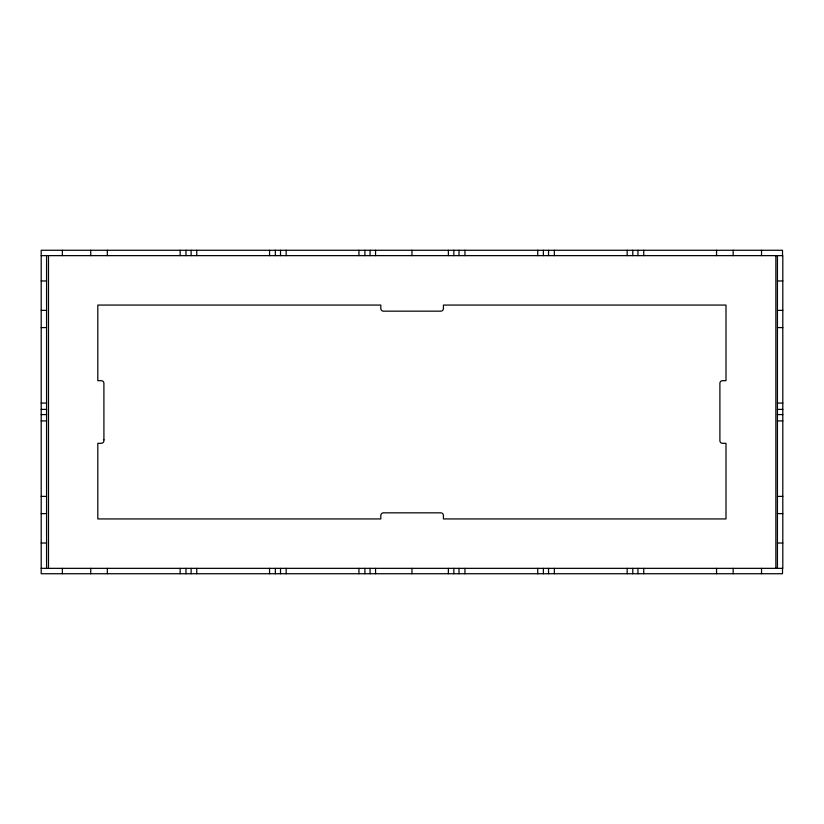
<?xml version="1.0" encoding="UTF-8"?>
<svg xmlns="http://www.w3.org/2000/svg" width="824" height="824" viewBox="0 0 824 824"><rect width="100%" height="100%" fill="white"/><g stroke="black" fill="none" stroke-linecap="round" stroke-linejoin="round"><path stroke-width="1.24" d="M41.2 255.636L782.8 255.636L782.8 568.344L41.2 568.344M41.2 280.963L46.566 280.963M777.434 280.963L782.8 280.963M41.2 310.38L46.566 310.38M777.434 310.38L782.8 310.38M41.2 327.591L46.566 327.591M777.434 327.591L782.8 327.591M41.2 403.06L46.566 403.06M777.434 403.06L782.8 403.06M41.2 409.404L46.566 409.404M777.434 409.404L782.8 409.404M41.2 414.575L46.566 414.575M777.434 414.575L782.8 414.575M41.2 420.92L46.566 420.92M777.434 420.92L782.8 420.92M41.2 496.398L46.566 496.398M777.434 496.398L782.8 496.398M41.2 513.599L46.566 513.599M777.434 513.599L782.8 513.599M41.2 543.016L46.566 543.016M777.434 543.016L782.8 543.016M782.512 255.636L782.512 250.269L41.2 250.269L41.2 573.731L782.512 573.731L782.512 568.364M777.434 255.636L777.434 568.344M775.858 255.646L775.858 568.354M761.531 250.269L761.531 255.636M761.531 568.364L761.531 573.731M733.154 250.269L733.154 255.636M733.154 568.364L733.154 573.731M716.561 250.269L716.561 255.636M716.561 568.364L716.561 573.731M643.75 250.269L643.75 255.636M643.75 568.364L643.75 573.731M637.941 250.269L637.941 255.636M637.941 568.364L637.941 573.731M632.781 250.269L632.781 255.636M632.781 568.364L632.781 573.731M627.157 250.269L627.157 255.636M627.157 568.364L627.157 573.731M554.356 250.269L554.356 255.636M554.356 568.364L554.356 573.731M548.547 250.269L548.547 255.636M548.547 568.364L548.547 573.731M543.376 250.269L543.376 255.636M543.376 568.364L543.376 573.731M537.753 250.269L537.753 255.636M537.753 568.364L537.753 573.731M464.952 250.269L464.952 255.636M464.952 568.364L464.952 573.731M459.019 250.269L459.019 255.636M459.019 568.364L459.019 573.731M453.849 250.269L453.849 255.636M453.849 568.364L453.849 573.731M448.359 250.269L448.359 255.636M448.359 568.364L448.359 573.731M411.959 250.269L411.959 255.636M411.959 568.364L411.959 573.731M375.548 250.269L375.548 255.636M375.548 568.364L375.548 573.731M370.058 250.269L370.058 255.636M370.058 568.364L370.058 573.731M364.898 250.269L364.898 255.636M364.898 568.364L364.898 573.731M358.955 250.269L358.955 255.636M358.955 568.364L358.955 573.731M286.155 250.269L286.155 255.636M286.155 568.364L286.155 573.731M280.531 250.269L280.531 255.636M280.531 568.364L280.531 573.731M275.36 250.269L275.36 255.636M275.36 568.364L275.36 573.731M269.551 250.269L269.551 255.636M269.551 568.364L269.551 573.731M196.751 250.269L196.751 255.636M196.751 568.364L196.751 573.731M191.127 250.269L191.127 255.636M191.127 568.364L191.127 573.731M185.967 250.269L185.967 255.636M185.967 568.364L185.967 573.731M180.157 250.269L180.157 255.636M180.157 568.364L180.157 573.731M107.347 250.269L107.347 255.636M107.347 568.364L107.347 573.731M90.753 250.269L90.753 255.636M90.753 568.364L90.753 573.731M62.377 250.269L62.377 255.636M62.377 568.364L62.377 573.731M48.482 255.646L48.482 568.354M46.566 255.636L46.566 568.344M103.917 439.8L103.906 440.892A2.627 2.627 0 0 1 101.28 443.312L97.809 443.312L97.809 518.935L380.812 518.935L380.812 515.474A2.627 2.627 0 0 1 383.232 512.837L441.005 512.837A2.627 2.627 0 0 1 443.425 515.474L443.425 518.935L725.995 518.935L725.995 443.312L722.524 443.312A2.627 2.627 0 0 1 719.898 440.892L719.898 383.108A2.627 2.627 0 0 1 722.524 380.688L725.995 380.688L725.995 305.065L443.425 305.065L443.425 308.526A2.627 2.627 0 0 1 441.005 311.163L383.232 311.163A2.627 2.627 0 0 1 380.812 308.526L380.812 305.065L97.809 305.065L97.809 380.688L101.28 380.688A2.627 2.627 0 0 1 103.906 383.108L103.917 439.8"/></g></svg>
